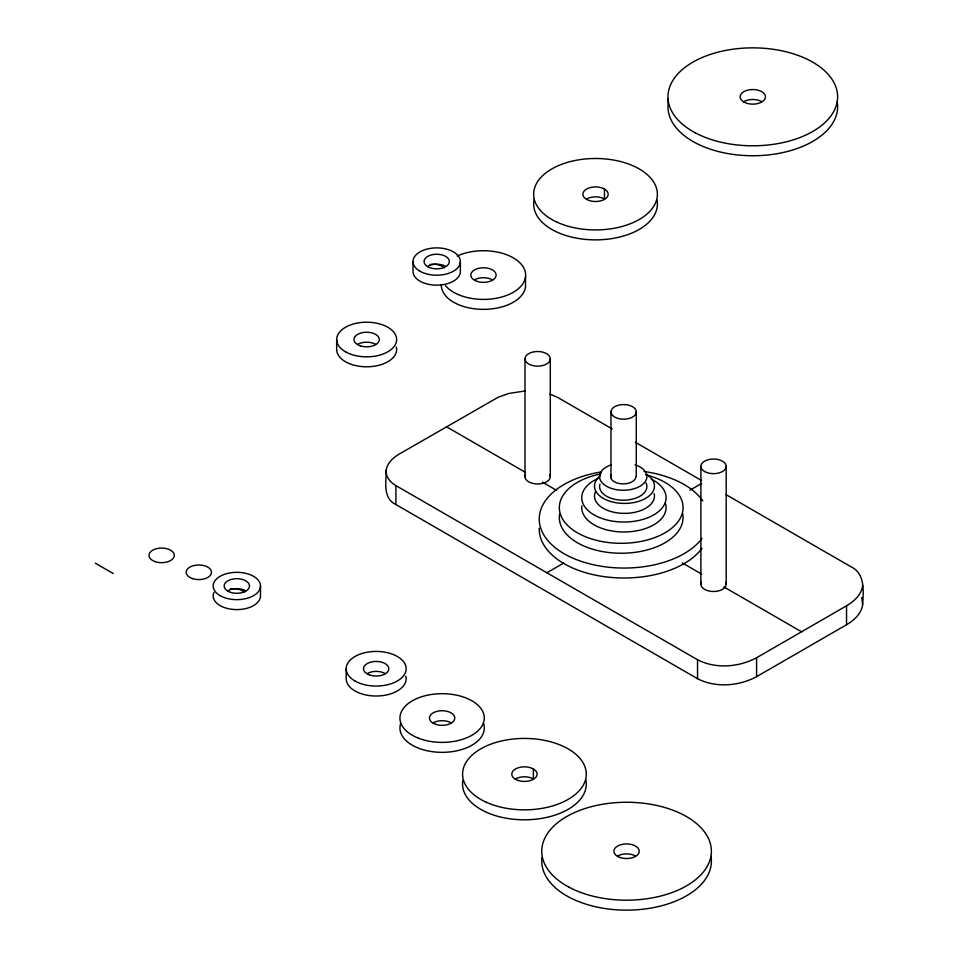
<?xml version="1.0" encoding="UTF-8"?>
<svg xmlns="http://www.w3.org/2000/svg" width="958" height="958" viewBox="0 0 958 958"><rect width="100%" height="100%" fill="white"/><g stroke="black" fill="none" stroke-linecap="round" stroke-linejoin="round"><path stroke-width="1.44" d="M726.164 494.711L850.548 566.525C865.409 573.243 863.493 591.302 862.631 604.63C861.446 613.719 854.021 620.341 846.537 624.748L756.592 676.683C738.738 686.191 715.818 688.06 697.544 678.695L395.905 504.543C382.589 498.411 386.218 481.814 386.218 470.246C387.176 462.977 393.115 457.673 399.115 454.128L498.16 397.247L508.794 393.475L524.888 390.984M862.631 585.697C861.446 594.774 854.021 601.396 846.537 605.815L756.592 657.739C738.738 667.259 715.818 669.127 697.544 659.751L395.905 485.598C390.433 482.533 385.547 476.892 386.218 470.246M546.898 572.776L563.663 563.1M689.964 490.185L701.555 483.491M549.928 394.061L557.736 397.474L612.15 428.897M635.465 442.356L701.543 480.509M446.488 426.777L525.535 472.414M542.384 482.137L556.646 490.376M682.347 562.945L701.783 574.165M723.817 586.883L801.571 631.777M95.369 563.232L113.26 573.555M861.733 597.493L862.631 604.63M846.537 605.815L846.537 624.748M756.592 657.739L756.592 676.683M726.188 466.342L726.188 584.188M700.885 466.342L700.885 584.188M697.544 659.751L697.544 678.695M668.049 98.854L668.049 108.805A84.819 48.966 0 0 0 758.76 155.627A84.819 48.966 0 0 0 837.196 101.919M636.28 411.88A12.658 7.305 0 0 1 617.299 418.203A12.658 7.305 0 0 1 617.299 405.557A12.658 7.305 0 0 1 636.28 411.88L636.28 476.03M610.976 411.88L610.976 477.515M604.462 189.049L604.462 198.989A12.658 7.305 0 0 0 586.571 198.989M550.299 358.831A12.658 7.305 0 0 1 531.319 365.154A12.658 7.305 0 0 1 531.319 352.496A12.658 7.305 0 0 1 550.299 358.831L550.299 476.665M533.378 768.975L533.378 778.926A12.658 7.305 0 0 0 515.476 778.926M525.523 276.874L525.523 286.825A42.176 24.345 0 0 1 481.431 309.338A42.176 24.345 0 0 1 441.303 284.478M524.996 358.831L524.996 476.665M460.367 261.546L460.367 271.497A23.663 13.663 0 0 1 436.692 285.161A23.663 13.663 0 0 1 413.03 271.497L413.03 261.546M395.905 485.598L395.905 504.543M346.173 668.995L346.173 678.935A29.985 17.316 0 0 0 378.554 695.951A29.985 17.316 0 0 0 405.833 676.18M336.665 339.779L336.665 349.73A29.985 17.316 0 0 0 369.046 366.734A29.985 17.316 0 0 0 396.325 346.976M260.492 585.985L260.492 595.936A23.663 13.663 0 0 1 233.74 609.48A23.663 13.663 0 0 1 213.969 592.403M227.872 590.775A12.658 7.305 0 0 1 245.775 590.775M230.243 588.895A12.658 7.305 0 0 1 232.423 588.667M233.524 588.643A12.658 7.305 0 0 1 244.482 592.295M367.213 673.522A12.658 7.305 0 0 1 385.104 673.522M483.55 723.446A42.176 24.345 0 0 1 442.297 752.341A42.176 24.345 0 0 1 400.612 723.661M433.172 722.823A12.658 7.305 0 0 1 451.062 722.823M585.853 779.908A61.851 35.709 0 0 1 524.733 819.797A61.851 35.709 0 0 1 462.93 780.255M710.968 856.32A84.819 48.966 0 0 1 627.598 910.136A84.819 48.966 0 0 1 541.989 857.518M617.623 856.009A12.658 7.305 0 0 1 635.513 856.009M654.134 493.538A29.985 17.316 0 0 1 622.928 513.344A29.985 17.316 0 0 1 595.385 491.813M646.446 474.33A29.985 17.316 0 0 1 646.159 498.052A29.985 17.316 0 0 1 605.121 499.334A29.985 17.316 0 0 1 600.403 475.767M665.343 503.094A42.176 24.345 0 0 1 626.293 531.941A42.176 24.345 0 0 1 581.853 505.824M651.404 479.216A42.176 24.345 0 0 1 653.751 514.889A42.176 24.345 0 0 1 591.96 513.584A42.176 24.345 0 0 1 598.846 478.102M682.623 513.356A61.851 35.709 0 0 1 621.503 553.245A61.851 35.709 0 0 1 559.688 513.716M645.632 474.785A61.851 35.709 0 0 1 669.139 530.157A61.851 35.709 0 0 1 570.465 528.026A61.851 35.709 0 0 1 601.037 473.827M702.034 548.275A84.819 48.966 0 0 1 606.354 576.932A84.819 48.966 0 0 1 539.246 528.229M702.034 538.336A84.819 48.966 0 0 1 560.155 551.293A84.819 48.966 0 0 1 601.54 471.875M644.015 471.492A84.819 48.966 0 0 1 702.765 500.854M549.868 474.785A12.658 7.305 0 0 1 537.654 483.97A12.658 7.305 0 0 1 525.427 474.785M725.757 582.296A12.658 7.305 0 0 1 713.53 591.493A12.658 7.305 0 0 1 701.316 582.296M427.747 266.324A12.658 7.305 0 0 1 445.65 266.324M430.118 264.444A12.658 7.305 0 0 1 444.344 267.857M743.851 101.608A12.658 7.305 0 0 1 761.742 101.608M656.949 199.982A61.851 35.709 0 0 1 594.678 239.871A61.851 35.709 0 0 1 534.313 199.013M474.521 279.844A12.658 7.305 0 0 1 492.412 279.844M457.146 256.037A42.176 24.345 0 0 1 518.302 261.342A42.176 24.345 0 0 1 504.579 296.142A42.176 24.345 0 0 1 445.482 285.64M357.705 344.317A12.658 7.305 0 0 1 375.596 344.317M635.07 464.75A23.663 13.663 0 0 1 641.369 485.371A23.663 13.663 0 0 1 605.109 485.371A23.663 13.663 0 0 1 611.408 464.75M646.099 483A23.663 13.663 0 0 1 624.269 500.184A23.663 13.663 0 0 1 599.936 484.161M635.884 476.581A12.658 7.305 0 0 1 621.586 483.826A12.658 7.305 0 0 1 611.012 474.689M227.872 591.158A12.658 7.305 0 0 0 249.044 587.877A12.658 7.305 0 0 0 233.548 578.931A12.658 7.305 0 0 0 227.872 591.158M220.089 595.648A23.663 13.663 0 0 0 259.678 589.529A23.663 13.663 0 0 0 230.698 572.788A23.663 13.663 0 0 0 220.089 595.648M192.51 578.608A12.658 7.305 0 0 0 211.49 572.273A12.658 7.305 0 0 0 192.51 565.95A12.658 7.305 0 0 0 192.51 578.608M155.328 561.699A12.658 7.305 0 0 0 174.308 555.365A12.658 7.305 0 0 0 155.328 549.042A12.658 7.305 0 0 0 155.328 561.699M355.262 681.162A29.985 17.316 0 0 0 405.234 672.983A29.985 17.316 0 0 0 367.968 652.087A29.985 17.316 0 0 0 355.262 681.162M369.824 675.067A12.658 7.305 0 0 0 388.804 668.744A12.658 7.305 0 0 0 369.824 662.409A12.658 7.305 0 0 0 369.824 675.067M435.794 724.368A12.658 7.305 0 0 0 454.775 718.045A12.658 7.305 0 0 0 435.794 711.71A12.658 7.305 0 0 0 435.794 724.368M418.383 738.163A42.176 24.345 0 0 0 484.173 719.853A42.176 24.345 0 0 0 423.795 696.107A42.176 24.345 0 0 0 418.383 738.163M515.476 779.297A12.658 7.305 0 0 0 536.648 776.028A12.658 7.305 0 0 0 521.152 767.083A12.658 7.305 0 0 0 515.476 779.297M486.113 802.169A61.851 35.709 0 0 0 585.637 779.285A61.851 35.709 0 0 0 501.537 740.965A61.851 35.709 0 0 0 486.113 802.169M569.124 887.252A84.819 48.966 0 0 0 709.327 861.925A84.819 48.966 0 0 0 601.241 804.492A84.819 48.966 0 0 0 569.124 887.252M620.233 857.554A12.658 7.305 0 0 0 639.214 851.231A12.658 7.305 0 0 0 620.233 844.896A12.658 7.305 0 0 0 620.233 857.554M704.585 471.516A12.658 7.305 0 0 0 725.757 468.234A12.658 7.305 0 0 0 710.261 459.289A12.658 7.305 0 0 0 704.585 471.516M419.963 271.21A23.663 13.663 0 0 0 459.553 265.079A23.663 13.663 0 0 0 430.573 248.35A23.663 13.663 0 0 0 419.963 271.21M427.747 266.707A12.658 7.305 0 0 0 448.919 263.438A12.658 7.305 0 0 0 433.423 254.493A12.658 7.305 0 0 0 427.747 266.707M695.364 132.863A84.819 48.966 0 0 0 835.568 107.535A84.819 48.966 0 0 0 727.469 50.091A84.819 48.966 0 0 0 695.364 132.863M743.851 101.991A12.658 7.305 0 0 0 765.023 98.722A12.658 7.305 0 0 0 749.527 89.777A12.658 7.305 0 0 0 743.851 101.991M586.571 199.372A12.658 7.305 0 0 0 607.743 196.103A12.658 7.305 0 0 0 592.248 187.157A12.658 7.305 0 0 0 586.571 199.372M557.197 222.244A61.851 35.709 0 0 0 656.733 199.348A61.851 35.709 0 0 0 572.633 161.028A61.851 35.709 0 0 0 557.197 222.244M477.144 281.389A12.658 7.305 0 0 0 496.124 275.066A12.658 7.305 0 0 0 477.144 268.743A12.658 7.305 0 0 0 477.144 281.389M345.754 351.945A29.985 17.316 0 0 0 395.726 343.766A29.985 17.316 0 0 0 358.472 322.87A29.985 17.316 0 0 0 345.754 351.945M360.328 345.862A12.658 7.305 0 0 0 379.308 339.527A12.658 7.305 0 0 0 360.328 333.204A12.658 7.305 0 0 0 360.328 345.862"/></g></svg>
